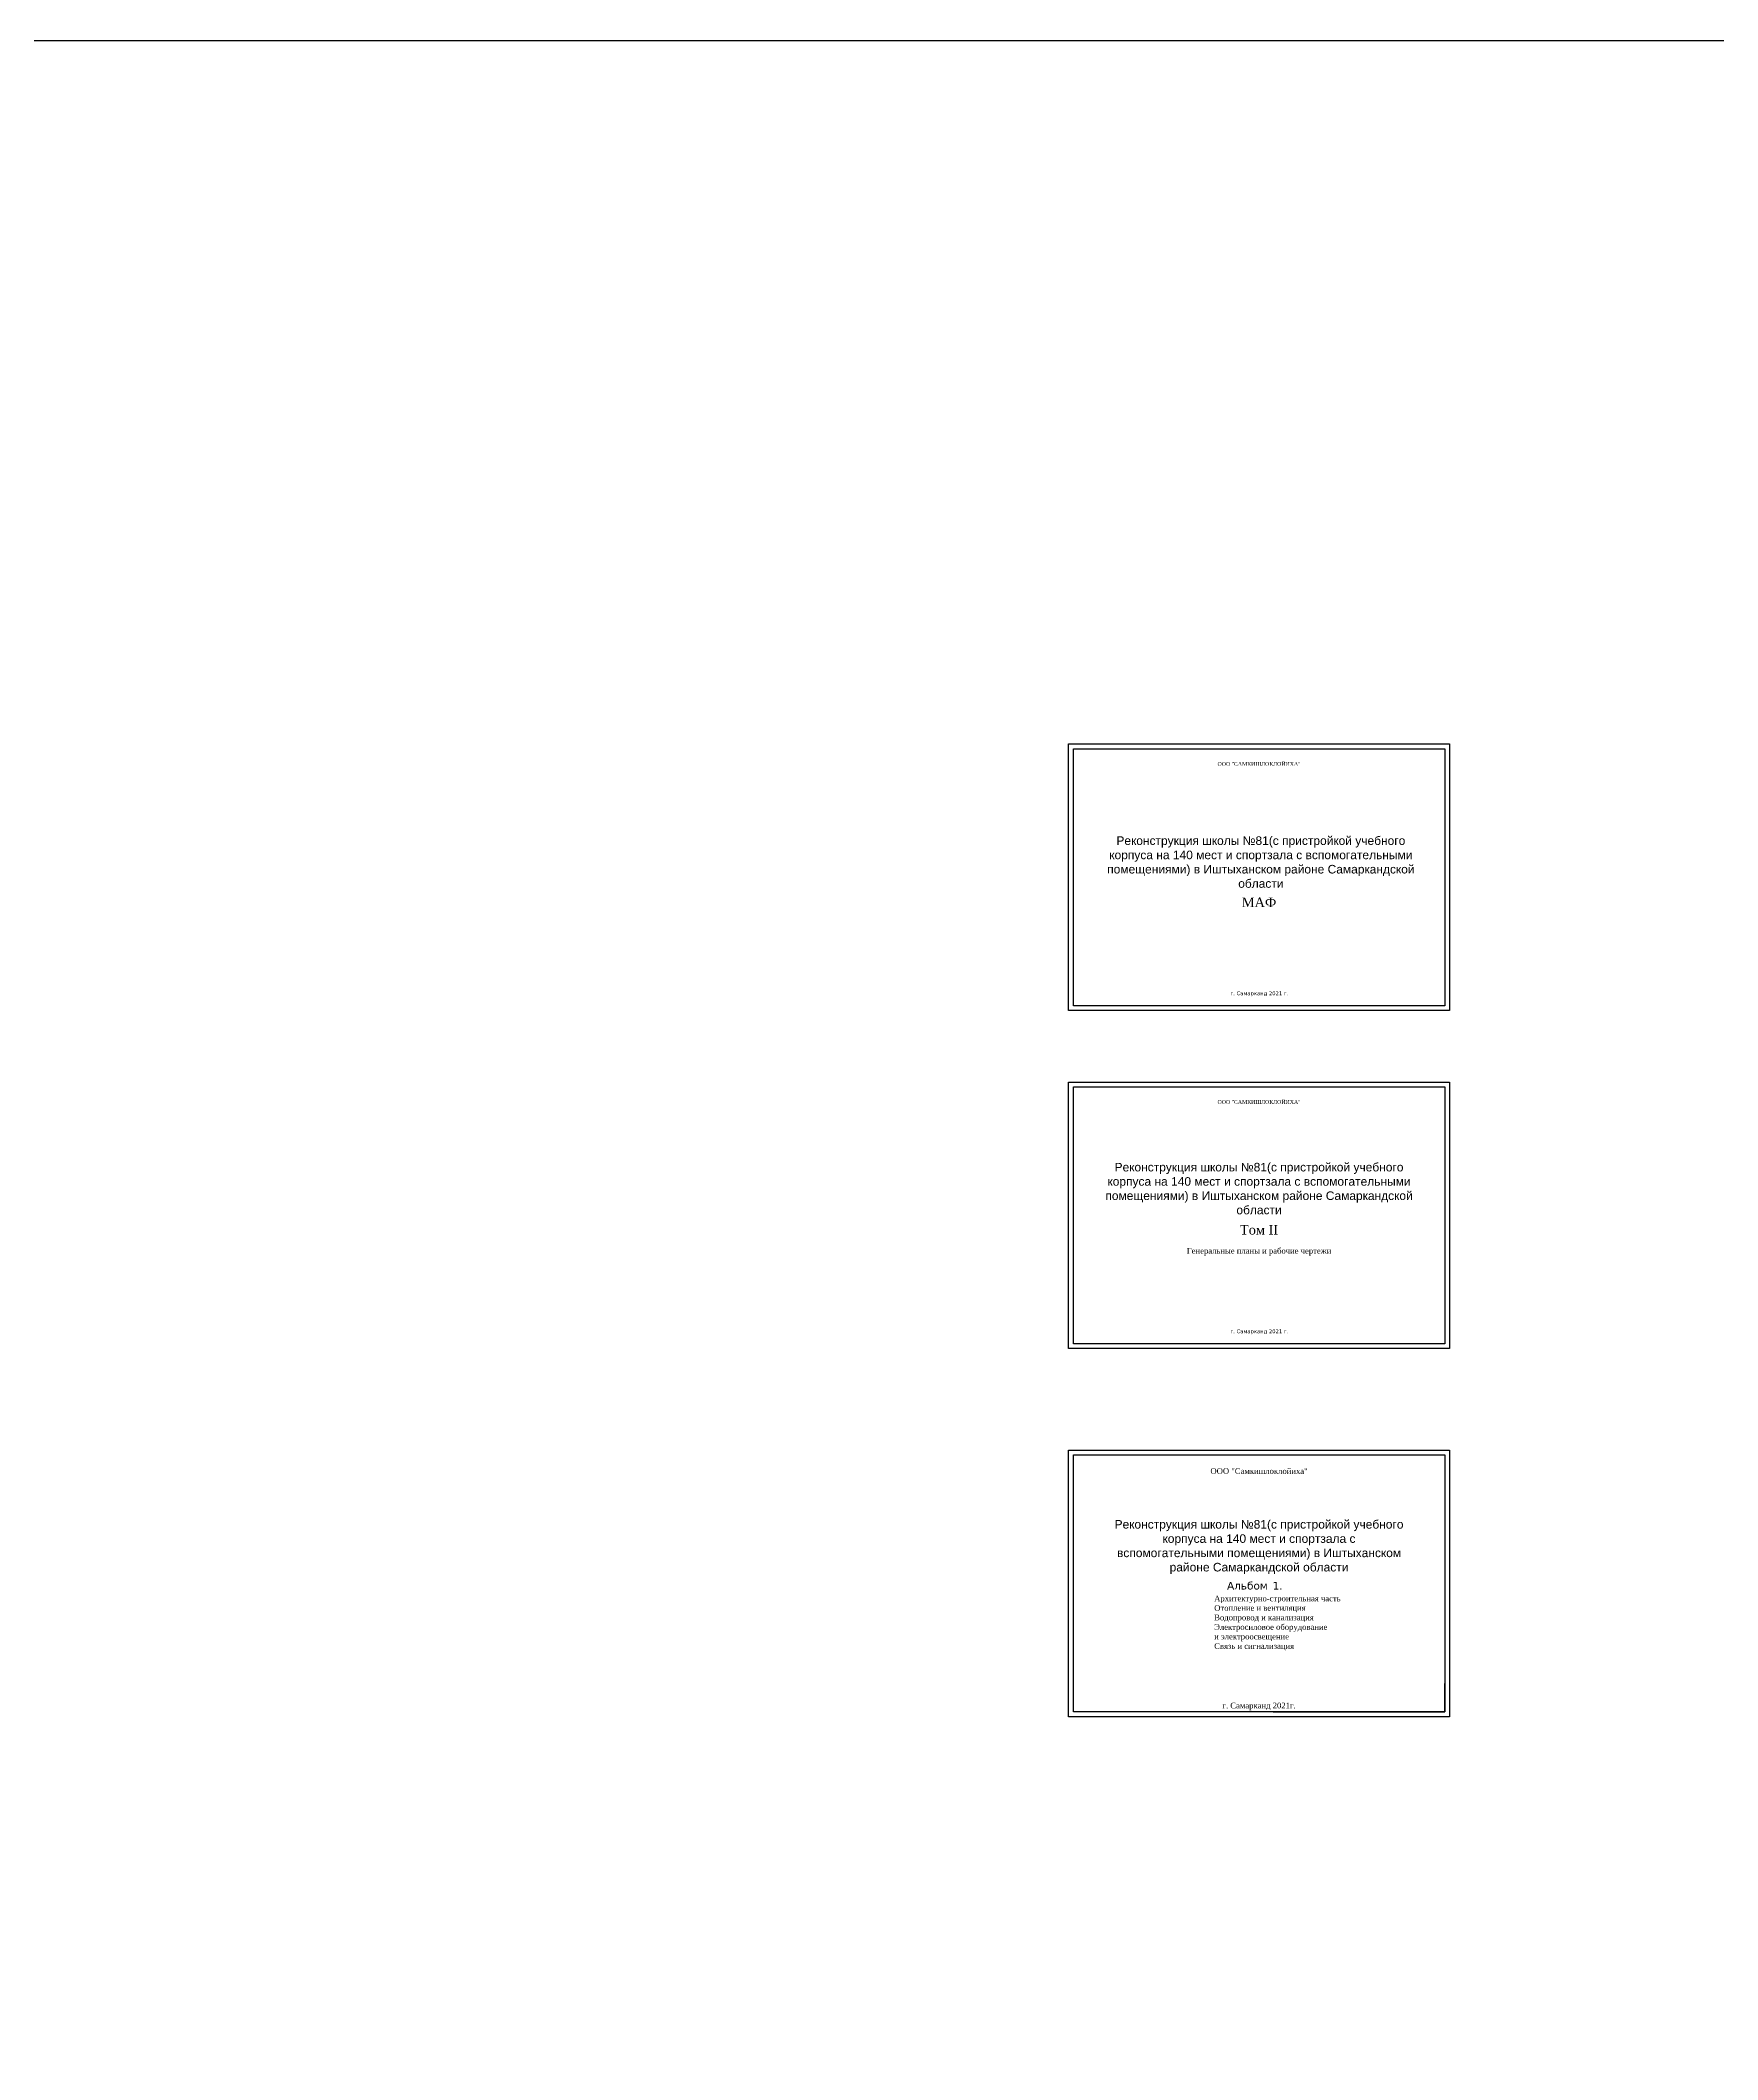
# Model space of a CAD drawing. Header units: millimetres. Extents: x 572274 to 2241483, y -888675 to -304135.
# Drawn here: x 748434 to 924593, y -583046 to -370928 of the extents above; entities that cross this region are included whole.
import ezdxf

# ---------------------------------------------------------------- set-up
doc = ezdxf.new("R2010")
doc.units = ezdxf.units.MM
doc.linetypes.add('ACAD_ISO02W100', pattern=[15, 12, -3])
doc.styles.add('Arial straight', font='arial.ttf')
doc.styles.get("Standard").update_dxf_attribs({"font": 'isocpeur.ttf'})

msp = doc.modelspace()

# ---------------------------------------------------------------- linework, layer by layer
msp.add_line((877929.165, -546521.677), (895929.165, -546521.677))
at = {"linetype": 'ACAD_ISO02W100'}
msp.add_line((895929.165, -546521.677), (894429.165, -546521.677), dxfattribs=at)
at = {"color": 1, "lineweight": 30}
msp.add_lwpolyline([(572274.214, -370928.407), (2241482.546, -370928.407), (2241482.546, -888675.233), (572274.214, -888675.233)], close=True, dxfattribs=at)
for points in [[(896429.165, -444839.586), (896429.165, -472839.586), (856429.165, -472839.586), (856429.165, -444839.586)], [(895929.165, -445339.586), (895929.165, -472339.586), (856929.165, -472339.586), (856929.165, -445339.586)], [(896429.165, -480349.182), (896429.165, -508349.182), (856429.165, -508349.182), (856429.165, -480349.182)], [(895929.165, -480849.182), (895929.165, -507849.182), (856929.165, -507849.182), (856929.165, -480849.182)], [(896429.165, -519021.677), (896429.165, -547021.677), (856429.165, -547021.677), (856429.165, -519021.677)], [(895929.165, -519521.677), (895929.165, -546521.677), (856929.165, -546521.677), (856929.165, -519521.677)]]:
    msp.add_lwpolyline(points, close=True)
msp.add_lwpolyline([(877929.165, -546521.677), (895929.165, -546521.677), (895929.165, -543521.677)])

# ---------------------------------------------------------------- texts
at = {"attachment_point": 2}
for s, insert, char_height, width in [('{\\fTimes New Roman Cyr|b0|i0|c204|p18;ООО "САМКИШЛОКЛОЙИХА"}', (876429.165, -446734.421), 400, 26361.31625), ('{\\fTimes New Roman Cyr|b0|i0|c204|p18;ООО "САМКИШЛОКЛОЙИХА"}', (876429.165, -482244.016), 400, 26361.31625), ('{\\fTimes New Roman Cyr|b0|i0|c204|p18;ООО "Самкишлоклойиха"}', (876429.165, -520916.511), 600, 26361.31625), ('{\\fArial|b0|i0|c204|p34;Реконструкция школы №81(с пристройкой учебного корпуса на 140 мест и спортзала с вспомогательными помещениями) в Иштыханском районе Самаркандской области}', (876429.165, -526362.549), 900, 31345.48689), ('{\\fTimes New Roman|b0|i0|c204|p18;г. Самарканд 2021г.}', (876429.165, -545551.501), 600, 26361.31625)]:
    msp.add_mtext(s, dxfattribs=dict(at, insert=insert, char_height=char_height, width=width))
at = {"linetype": 'ACAD_ISO02W100'}
for s, insert, char_height, width, attachment_point in [('{\\fArial|b0|i0|c204|p34;Реконструкция школы №81(с пристройкой учебного корпуса на 140 мест и спортзала с вспомогательными помещениями) в Иштыханском районе Самаркандской области}', (876621.219, -454544.645), 900, 32549.80028, 2), ('{\\fVerdana|b0|i0|c204|p34;г. Самарканд 2021 г.}', (876465.25, -470831.252), 400, 11140.37738, 2), ('{\\fArial|b0|i0|c204|p34;Реконструкция школы №81(с пристройкой учебного корпуса на 140 мест и спортзала с вспомогательными помещениями) в Иштыханском районе Самаркандской области}', (876429.165, -488842.236), 900, 32549.80028, 2), ('{\\fVerdana|b0|i0|c204|p34;г. Самарканд 2021 г.}', (876465.25, -506340.847), 400, 11140.37738, 2), ('{\\fVerdana|b0|i0|c204|p34;               Альбом} {\\fVerdana|b0|i0|c0|p34;1. \\P\\fVerdana|b0|i0|c204|p34;\\H0.75x;      }', (867836.032, -532862.273), 800, 21242.01159, 1)]:
    msp.add_mtext(s, dxfattribs=dict(at, insert=insert, char_height=char_height, width=width, attachment_point=attachment_point))
at = {"color": 0, "linetype": 'ByBlock', "ltscale": 200, "style": 'Arial straight'}
for s, insert, char_height, width, attachment_point in [('{\\fTimes New Roman|b0|i0|c204|p18;\\C256;МАФ}', (876429.165, -460971.987), 1000, 25473.53602, 2), ('{\\fTimes New Roman|b0|i0|c204|p18;\\C256;Том II}', (876429.165, -495372.411), 1000, 22598.36719, 2), ('{\\fTimes New Roman|b0|i0|c204|p18;\\C256;Генеральные планы и рабочие чертежи}', (876429.165, -497781.527), 600, 15805.55595, 2), ('{\\fTimes New Roman|b0|i0|c204|p18;\\C256;Архитектурно-строительная часть\\PОтопление и вентиляция\\PВодопровод и канализация \\PЭлектросиловое оборудование\\Pи электроосвещение\\P\\pt239;Связь и сигнализация}', (871720.858, -534299.998), 600, 22598.36719, 1)]:
    msp.add_mtext(s, dxfattribs=dict(at, insert=insert, char_height=char_height, width=width, attachment_point=attachment_point))

doc.saveas('drawing.dxf')
